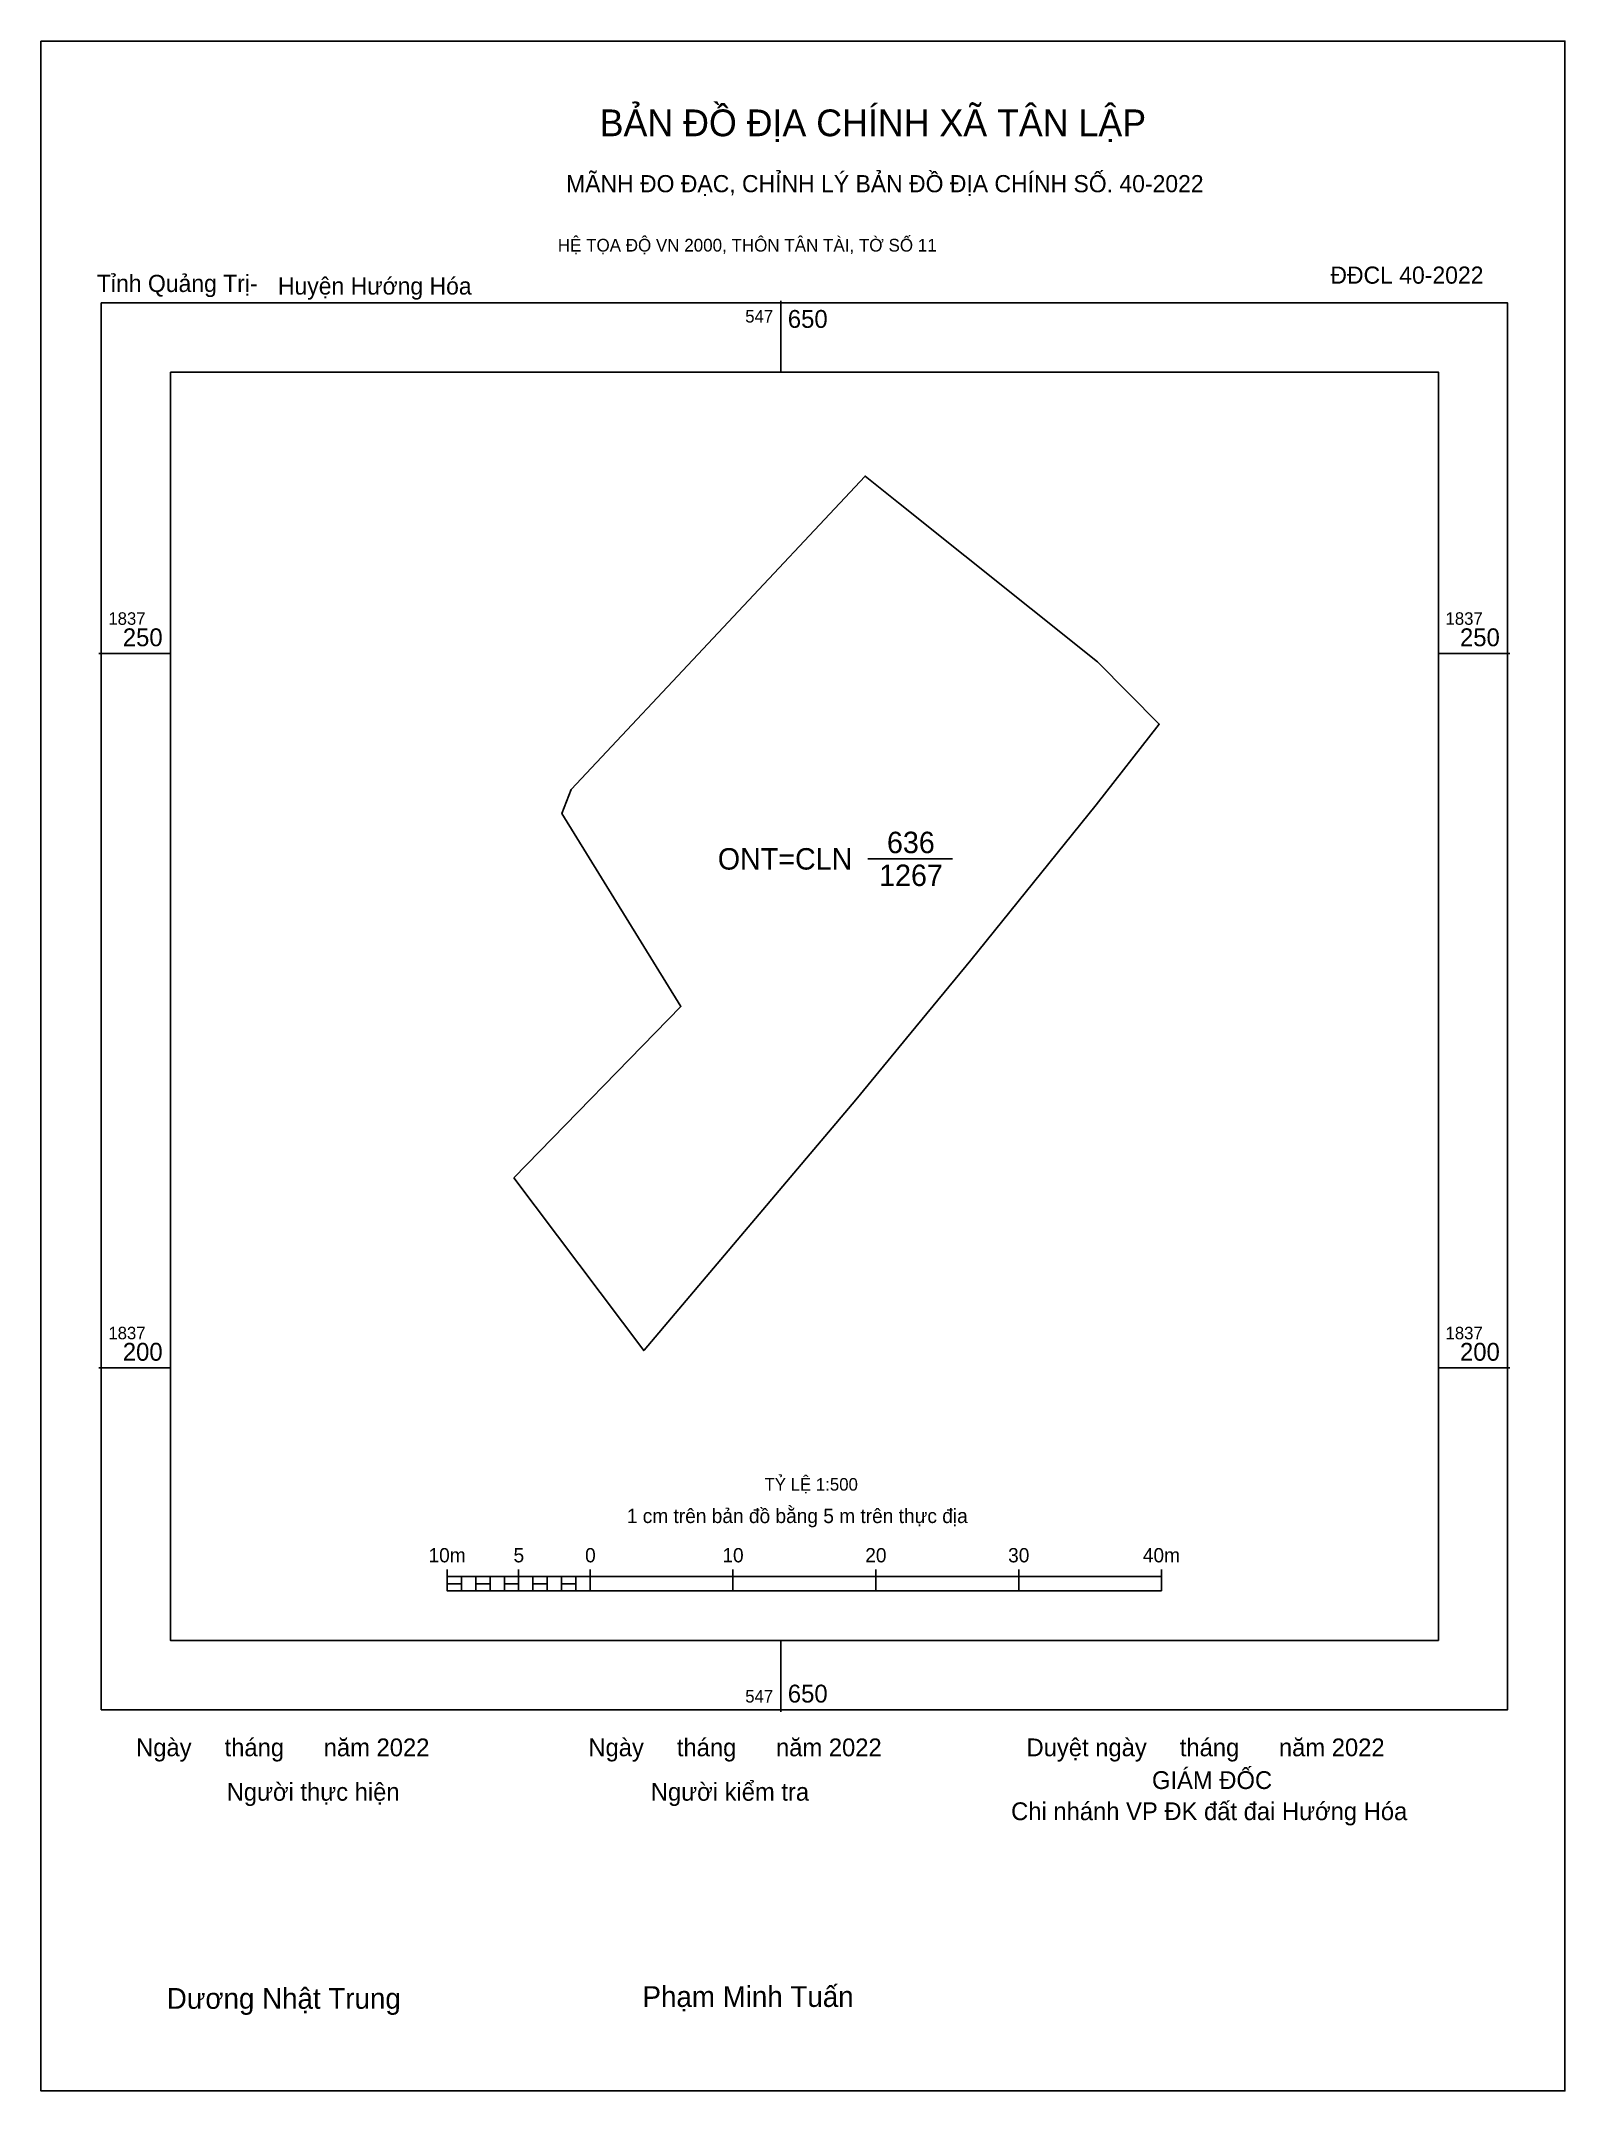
# Model space of a CAD drawing. Extents: x 547598 to 547705, y 1837149 to 1837293.
import ezdxf

# ---------------------------------------------------------------- set-up
doc = ezdxf.new("R2010")
doc.units = 0
for name, color, linetype in [('Level 10', 7, 'Continuous'), ('Level 13', 7, 'Continuous'), ('Level 15', 7, 'Continuous'), ('Level 27', 7, 'Continuous'), ('Level 6', 7, 'Continuous'), ('Level 62', 7, 'Continuous'), ('Level 63', 7, 'Continuous'), ('Level 9', 7, 'Continuous')]:
    doc.layers.add(name, color=color, linetype=linetype)

msp = doc.modelspace()

# ---------------------------------------------------------------- linework, layer by layer
at = {"layer": 'Level 10'}
msp.add_line((547656.1, 1837235.62), (547662.02, 1837235.62), dxfattribs=at)
msp.add_lwpolyline([(547631.32, 1837213.29), (547643.02, 1837225.3), (547634.68, 1837238.8), (547635.34, 1837240.47), (547655.91, 1837262.41), (547658.25, 1837260.54), (547672.17, 1837249.4), (547676.5, 1837245.05), (547672.09, 1837239.4), (547663.3, 1837228.53), (547659.14, 1837223.47), (547655.27, 1837218.76), (547640.44, 1837201.24), (547640.42, 1837201.21)], close=True, dxfattribs=at)
at = {"layer": 'Level 15'}
msp.add_lwpolyline([(547598.22, 1837292.85), (547704.9, 1837292.85), (547704.9, 1837149.4), (547598.22, 1837149.4)], close=True, dxfattribs=at)
at = {"layer": 'Level 27'}
for p, q in [((547655.91, 1837262.41), (547655.91, 1837262.41)), ((547658.25, 1837260.54), (547658.26, 1837260.54)), ((547672.17, 1837249.4), (547672.17, 1837249.4)), ((547635.34, 1837240.47), (547635.34, 1837240.47)), ((547672.09, 1837239.4), (547672.09, 1837239.4)), ((547663.3, 1837228.53), (547663.3, 1837228.53)), ((547659.14, 1837223.47), (547659.14, 1837223.47)), ((547655.27, 1837218.76), (547655.27, 1837218.76)), ((547640.42, 1837201.21), (547640.42, 1837201.21))]:
    msp.add_line(p, q, dxfattribs=at)
at = {"layer": 'Level 62'}
msp.add_lwpolyline([(547607.28, 1837269.68), (547696.04, 1837269.68), (547696.04, 1837180.93), (547607.28, 1837180.93)], close=True, dxfattribs=at)
at = {"layer": 'Level 63'}
for p, q in [((547650, 1837274.68), (547650, 1837269.68)), ((547602.28, 1837250), (547607.28, 1837250)), ((547696.04, 1837250), (547701.04, 1837250)), ((547602.28, 1837200), (547607.28, 1837200)), ((547696.04, 1837200), (547701.04, 1837200)), ((547626.66, 1837185.89), (547626.66, 1837184.39)), ((547626.66, 1837185.39), (547676.66, 1837185.39)), ((547627.66, 1837185.39), (547627.66, 1837184.39)), ((547628.66, 1837185.39), (547628.66, 1837184.39)), ((547629.66, 1837185.39), (547629.66, 1837184.39)), ((547630.66, 1837185.39), (547630.66, 1837184.39)), ((547631.66, 1837185.89), (547631.66, 1837184.39)), ((547631.66, 1837185.39), (547631.66, 1837184.39)), ((547632.66, 1837185.39), (547632.66, 1837184.39)), ((547633.66, 1837185.39), (547633.66, 1837184.39)), ((547634.66, 1837185.39), (547634.66, 1837184.39)), ((547635.66, 1837185.39), (547635.66, 1837184.39)), ((547636.66, 1837185.89), (547636.66, 1837184.39)), ((547636.66, 1837185.39), (547636.66, 1837184.39)), ((547646.66, 1837185.89), (547646.66, 1837184.39)), ((547656.66, 1837185.89), (547656.66, 1837184.39)), ((547666.66, 1837185.89), (547666.66, 1837184.39)), ((547676.66, 1837185.89), (547676.66, 1837184.39)), ((547626.66, 1837184.39), (547676.66, 1837184.39)), ((547650, 1837180.93), (547650, 1837175.93))]:
    msp.add_line(p, q, dxfattribs=at)
for points in [[(547602.44, 1837274.53), (547700.88, 1837274.53), (547700.88, 1837176.08), (547602.44, 1837176.08)], [(547626.66, 1837184.89), (547627.66, 1837184.89), (547627.66, 1837184.39), (547626.66, 1837184.39)], [(547626.66, 1837184.89), (547627.66, 1837184.89), (547627.66, 1837184.39), (547626.66, 1837184.39)], [(547628.66, 1837184.89), (547629.66, 1837184.89), (547629.66, 1837184.39), (547628.66, 1837184.39)], [(547630.66, 1837184.89), (547631.66, 1837184.89), (547631.66, 1837184.39), (547630.66, 1837184.39)], [(547632.66, 1837184.89), (547633.66, 1837184.89), (547633.66, 1837184.39), (547632.66, 1837184.39)], [(547634.66, 1837184.89), (547635.66, 1837184.89), (547635.66, 1837184.39), (547634.66, 1837184.39)]]:
    msp.add_lwpolyline(points, close=True, dxfattribs=at)

# ---------------------------------------------------------------- texts
at = {"layer": 'Level 13'}
for s, p in [('636', (547657.44, 1837236.02)), ('ONT=CLN', (547645.6, 1837234.87)), ('1267', (547656.89, 1837233.72))]:
    msp.add_text(s, height=1.5, dxfattribs=at).set_placement(p)
at = {"layer": 'Level 6'}
msp.add_text('TỶ LỆ 1:500', height=0.879, dxfattribs=at).set_placement((547648.87, 1837191.41))
at = {"layer": 'Level 63'}
for s, height, p in [('BẢN ĐỒ ĐỊA CHÍNH XÃ TÂN LẬP', 1.8718, (547637.33, 1837286.19)), ('MÃNH ĐO ĐẠC, CHỈNH LÝ BẢN ĐỒ ĐỊA CHÍNH SỐ. 40-2022', 1.2011, (547634.98, 1837282.27)), ('HỆ TỌA ĐỘ VN 2000, THÔN TÂN TÀI, TỜ SỐ 11', 0.8891, (547634.4, 1837278.12)), ('547', 0.875, (547647.52, 1837273.15)), ('650', 1.25, (547650.5, 1837272.78)), ('1837', 0.875, (547602.94, 1837252)), ('1837', 0.875, (547696.54, 1837252)), ('250', 1.25, (547603.95, 1837250.5)), ('250', 1.25, (547697.55, 1837250.5)), ('1837', 0.875, (547602.94, 1837202)), ('1837', 0.875, (547696.54, 1837202)), ('200', 1.25, (547603.95, 1837200.5)), ('200', 1.25, (547697.55, 1837200.5)), ('1 cm trên bản đồ bằng 5 m trên thực địa', 1, (547639.23, 1837189.14)), ('10m', 1, (547625.35, 1837186.39)), ('5', 1, (547631.3, 1837186.39)), ('0', 1, (547636.31, 1837186.39)), ('10', 1, (547645.92, 1837186.39)), ('20', 1, (547655.92, 1837186.39)), ('30', 1, (547665.92, 1837186.39)), ('40m', 1, (547675.35, 1837186.39)), ('547', 0.875, (547647.52, 1837176.58)), ('650', 1.25, (547650.5, 1837176.58)), ('Ngày     tháng      năm 2022', 1.2442, (547604.88, 1837172.82)), ('Ngày     tháng      năm 2022', 1.2442, (547636.54, 1837172.82)), ('Duyệt ngày     tháng      năm 2022', 1.2442, (547667.21, 1837172.82)), ('Người thực hiện', 1.2442, (547611.22, 1837169.71)), ('Người kiểm tra', 1.2442, (547640.91, 1837169.71)), ('GIÁM ĐỐC', 1.244, (547675.99, 1837170.53)), ('Chi nhánh VP ĐK đất đai Hướng Hóa', 1.2442, (547666.13, 1837168.35)), ('Dương Nhật Trung', 1.4512, (547607.03, 1837155.15)), ('Phạm Minh Tuấn', 1.4512, (547640.33, 1837155.28))]:
    msp.add_text(s, height=height, dxfattribs=at).set_placement(p)
at = {"layer": 'Level 9'}
for s, p in [('ĐĐCL 40-2022', (547688.48, 1837275.87)), ('Tỉnh Quảng Trị-', (547602.14, 1837275.29)), ('Huyện Hướng Hóa', (547614.81, 1837275.11))]:
    msp.add_text(s, height=1.2011, dxfattribs=at).set_placement(p)

doc.saveas('drawing.dxf')
